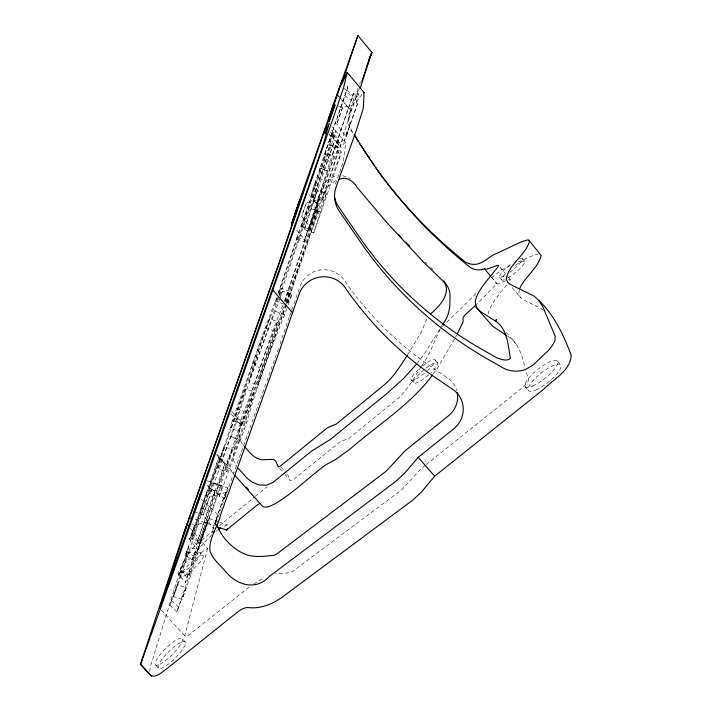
<?xml version="1.0" encoding="UTF-8"?>
<svg xmlns="http://www.w3.org/2000/svg" width="712" height="712" viewBox="0 0 712 712"><rect width="100%" height="100%" fill="white"/><g stroke="black" fill="none" stroke-linecap="round" stroke-linejoin="round"><path stroke-width="0.53" stroke-dasharray="3.56 2.67" d="M328.944 134.986L332.985 136.401L333.367 134.871L330.466 131.827M309.32 194.901L318.006 205.332L300.188 261.909L285.904 303.089M216.332 520.757L216.412 518.852M286.847 308.821C272.18 346.041 257.441 383.688 246.842 422.234L240.327 440.443L231.053 437.168L231.08 436.554L230.537 437.382L214.179 483.243L210.289 493.514L213.084 483.341L211.704 485.771L192.454 538.895L192.374 537.062L202.973 506.036L224.28 446.816L232.219 449.521L219.599 488.29L200.766 541.432L192.454 538.895M214.935 492.375C208.919 515.39 200.357 537.72 191.937 559.908L185.289 555.378L200.989 511.1L207.664 489.856L214.935 492.375L196.316 544.769L190.745 537.622L218.806 457.318L233.331 473.694M278.686 299.476L278.997 299.191M286.162 304.789L257.895 384.818L249.022 381.926C257.21 352.956 267.401 324.512 278.214 296.406M286.811 302.733L290.158 291.422L281.48 288.396L272.002 317.641L249.022 381.926M304.958 240.024L303.935 241.911L296.432 238.769L297.153 237.31L304.941 240.193L284.622 300.544M185.93 587.614L182.227 599.451L173.666 596.496L177.493 584.703L185.93 587.614L176.887 611.822L169.937 605.298L186.375 557.674L187.692 551.64L179.264 574.976L185.369 582.567L195.595 554.372L195.88 556.019L176.887 611.822M344.234 88.252L356.223 102.528L359.364 90.744M216.626 454.977L218.806 457.318M231.008 413.708L241.822 425.892L242 422.999L231.703 411.349M219.047 457.14L208.794 488.548L216.332 491.164L225.001 463.459L218.798 457.416M296.548 229.958L304.763 239.517L315.825 205.715L323.257 186.402L326.194 181.791L328.793 179.424L332.629 177.155L337.497 175.731M338.725 106.239L342.499 107.565L357.54 103.596L345.916 136.41L336.714 123.986L332.958 122.669M238.689 431.214L264.828 353.944L277.538 321.61L269.439 318.78L257.993 348.782L230.786 428.295L238.689 431.214L257.877 379.567L277.529 321.655M242 422.999L239.65 429.033L239.01 433.377A18.29 17.675 12.4 0 0 243.504 445.392M190.371 528.313L207.593 548.507L201.247 552.672L197.331 553.998L196.405 553.713L196.601 552.37L204.495 529.069M149.671 671.469L150.481 666.218L181.934 564.349L187.576 554.372L192.48 548.48A13.27 2.661 -43.1 0 1 197.09 544.039L212.496 531.383M231.053 437.168L237.523 418.941C249.538 378.428 264.962 338.859 279.629 299.227M214.962 525.536L217.801 514.509A24.092 0.694 -71 0 1 226.843 489.482A24.092 0.694 -71 0 1 224.814 497.955L278.899 347.518M313.778 232.842L326.461 193.539L317.187 190.157L304.229 229.504L313.778 232.842L321.094 212.22L340.603 155.074L341.155 151.87L333.75 143.245L313.333 197.571L322.269 200.366L333.296 173.443L341.155 151.87M345.916 136.41L357.54 103.596M519.448 289.695L518.683 294.047L520.588 297.652L524.335 300.268L540.639 308.305L543.309 310.272M218.566 521.807L208.616 518.318L196.405 553.713M341.484 167.071L343.264 161.446L345.729 142.872C343.024 142.151 342.543 148.167 340.211 146.895L344.03 132.752L358.688 88.875M239.65 429.033C238.484 440.835 228.071 454.932 236.5 466.173M322.073 200.633L342.695 139.276L339.33 142.836L337.319 147.891L329.345 145.266L332.718 132.77L338.69 139.507L337.319 147.891M185.289 555.378L188.76 546.834L196.423 549.468L185.369 582.567M297.153 237.31L278.009 293.656M198.319 523.854L182.032 572.404L190.576 575.358L199.102 548.4L216.288 498.943L220.409 487.72L221.307 486.269L221.948 486.572L219.127 496.576L206.311 492.188M224.307 446.78L199.716 519.101M304.229 229.504L333.75 143.245M487.996 313.983C491.413 301.559 501.364 292.32 508.671 282.13M314.74 184.203L325.758 153.08L324.289 159.621L301.229 226.603L309.186 229.424L332.424 162.799L338.449 147.25L330.074 144.767L317.872 178.748M338.485 95.978L350.927 110.725L356.445 96.645L353.615 93.272L332.077 155.866L324.886 153.347L347.928 86.802L345.872 84.078M318.798 199.707L309.337 226.496L301.666 216.306L304.131 209.017L306.374 202.902L318.798 199.707L309.337 226.496M192.525 524.619L194.518 525.314L207.397 521.896L197.731 550.02L189.623 539.385L186.633 538.352M350.927 110.645L339.918 97.402M197.625 550.047L208.616 518.318M313.333 197.571L335.966 131.302L331.925 126.558M283.865 304.095L275.713 301.238L276.923 297.634M278.543 292.881L296.868 239.606L310.023 205.421L288.992 266.608L278.552 294.029M347.99 86.588L319.839 168.13L327.298 170.604L316.27 204.246L311.349 194.118L314.544 184.372L319.492 194.127M215.496 522.377L217.089 516.28M320.026 167.979L311.349 194.118M207.593 548.507L184.915 635.113A9.149 2.216 -44.3 0 0 190.602 633.609L249.547 586.768M211.74 534.988L200.054 546.825L197.01 551.337L196.494 553.162L197.331 553.998M269.439 318.78L249.627 376.692L230.777 428.419M188.76 546.834L179.264 574.976M353.615 93.272L326.799 171.005L319.839 168.13M306.374 202.902L301.71 216.243M196.316 544.769L207.797 510.415L225.001 463.459M279.869 295.587L305.697 219.955L317.187 190.157M303.935 241.911L332.958 159.452L333.43 155.821L325.758 153.08M350.963 110.494C347.625 117.809 348.284 126.603 353.375 132.939M284.755 301.39L304.896 242.409L318.54 208.402L310.023 205.421M296.432 238.769L317.481 179.246M316.27 204.246L333.252 155.714M192.552 531.259L194.518 525.314L189.623 539.385L191.911 533.119M289.152 317.232L279.14 346.797M190.745 537.622L207.664 489.856M282.94 305.315C268.442 340.06 257.913 376.39 244.038 411.313L239.846 423.159L232.37 420.561L265.247 327.858L276.594 297.741M219.127 496.576A24.092 0.596 -71 0 1 223.132 486.349L240.078 439.758L240.327 440.443M340.843 168.949L335.61 183.545A25.73 25.445 -47.1 0 0 335.005 185.476M173.666 596.496L182.548 571.309L191.145 574.281L182.227 599.451M279.976 298.221L282.459 291.199L291.92 294.501L287.203 307.798M356.445 96.645L358.982 89.472M332.718 132.77L324.886 153.347M285.539 304.122L241.822 425.892M286.277 305.056L268.237 355.973A54.174 1.299 -70.8 0 1 260.485 377.422L233.865 451.586M286.651 304.015L304.496 252.929L323.221 195.043L328.125 186.152L335.877 180.412M289.526 316.199L293.549 304.87M293.914 303.846L300.135 286.34A25.116 24.795 -2.9 0 1 345.818 282.495L348.809 286.633A374.948 354.006 -47.9 0 0 432.175 367.517L449.085 378.98A24.991 24.119 -10.7 0 1 456.045 388.672L456.953 390.585M169.937 605.298L177.457 584.739M338.69 139.507L332.077 155.866M346.041 134.604L347.456 130.688A21.761 0.543 -70.5 0 0 348.168 131.435L346.584 135.298M333.367 134.871L329.345 145.266M205.1 527.645L207.397 521.896M358.074 88.306C353.606 102.911 341.448 120.061 353.57 133.998M359.64 84.221L360.423 82.174M345.729 142.872L335.966 131.302L332.985 136.401M276.923 298.203L275.713 301.238M278.953 294.537L281.48 288.396M283.643 306.792L262.657 367.072L257.762 384.97M285.138 301.078L297.634 269.625L318.54 208.402M285.557 302.155L290.158 291.422M191.937 559.908L196.423 549.468M282.459 291.199L279.656 297.705M182.548 571.309L182.032 572.404M426.746 318.958L421.629 331.498L407.958 354.238M232.219 449.521L210.627 508.688L200.117 539.74L200.481 541.672M291.92 294.501L287.808 303L285.779 302.288M191.145 574.281L190.576 575.358M245.667 389.09L228.187 436.696L217.756 468.345L217.801 469.057L226.897 471.86C237.381 445.997 247.465 419.235 254.077 392.018L245.667 389.09C237.87 416.013 228.899 443.709 217.801 469.057M208.794 488.548C216.466 466.645 226.932 441.422 232.37 420.561M301.229 226.639C311.447 199.547 322.901 172.349 330.332 144.403M455.564 337.043L456.534 335.245M454.505 338.983L437.462 368.095L433.207 374.103M254.077 392.018C244.18 418.318 233.1 444.884 226.22 471.985M216.332 491.164L233.661 444.226L240.345 423.711L240.398 422.821L232.797 420.178M439.598 329.478L424.77 353.303L417.499 362.995M440.149 328.526L441.787 325.651M326.425 193.397C311.224 229.024 298.907 265.941 287.808 303M421.219 366.538L411.607 382.193L404.274 392.027L399.423 397.216L349.396 438.049L339.686 442.045L292.338 480.484L290.567 480.716L285.156 474.69M421.753 365.63C429.95 354.505 434.098 341.395 440.221 329.38M309.186 229.424C319.804 202.546 331.925 175.285 338.449 147.25M196.788 552.076L196.619 552.69M361.945 94.322L356.223 102.528M318.015 205.047L317.499 206.026A37.166 0.845 -70.7 0 0 313.102 217.32L304.763 239.517M326.799 171.005L327.298 170.604M505.556 280.768L498.587 283.759A7.343 1.46 -39.1 0 1 496.967 283.59L476.996 304.042M442.437 326.648L476.008 293.584M491.449 277.822L501.533 269.91L511.261 265.238M239.846 423.159L240.398 422.821M219.332 525.794L254.371 497.127M255.225 496.433L267.187 486.643M425.349 465.265L421.023 468.719L405.146 486.1A9.817 2.732 -41.2 0 1 399.548 491.396L294.154 570.187A9.594 2.563 -43 0 1 289.392 572.742L275.464 573.934M426.212 464.571L522.136 387.8A9.986 2.75 -39 0 0 528.473 379.541L525.385 369.065M215.914 531.579L217.534 530.342M253.757 583.876L263.093 578.358M518.149 262.158L532.905 255.572L538.308 253.899M223.942 526.159L227.529 524.94L228.338 525.305L228.436 526.319M226.14 492.428L209.524 496.816L200.535 493.701M342.703 175.677L350.224 178.498M207.299 480.822L227.68 487.853M200.757 507.976L207.797 510.415M194.216 511.839L203.214 514.963L213.564 528.731A19.268 0.552 -71 0 1 220.453 507.184A19.268 0.552 -71 0 1 226.042 493.051A19.268 0.552 -71 0 1 218.228 516.939M195.364 519.324L214.259 525.874M187.692 551.64L195.595 554.372M265.247 327.858L272.936 330.537M236.544 408.706L244.038 411.313M214.179 483.243L223.132 486.349M213.084 483.341L221.619 486.305M311.509 208.865L321.094 212.22M231.08 436.554L240.282 439.767M219.563 522.154L227.529 524.94M237.523 418.941L246.842 422.234M275.428 311.295L284.693 314.962M300.945 225.464L308.314 228.792M186.526 551.364L193.103 555.858M344.626 95.541L351.007 99.974M507.514 336.153C518.843 342.908 522.27 356.071 525.073 368.015M252.822 362.96L259.649 367.908M224.494 498.943L206.88 485.264M346.824 90.148L352.93 95.488M217.801 514.509L201.505 499.379M171.441 600.43L178.311 606.9M425.331 262.078L426.888 263.6M430.778 267.418L433.118 269.706M329.487 161.98L323.8 155.67M155.857 665.204L158.901 668.497M161.241 610.202L184.88 635.932M182.459 639.056A18.779 4.521 -44.6 0 1 163.262 662.276A18.779 4.521 -44.6 0 1 160.681 653.901A18.779 4.521 -44.6 0 1 182.459 639.056L185.476 642.34A18.77 4.584 -44.7 0 1 166.332 665.604A18.77 4.584 -44.7 0 1 163.671 657.149A18.77 4.584 -44.7 0 1 185.476 642.34M178.027 573.658L180.536 576.409M200.642 552.993A15.361 3.142 -43.3 0 1 184.969 571.095A15.361 3.142 -43.3 0 1 182.45 566.004A15.361 3.142 -43.3 0 1 200.642 552.993L203.134 555.743A15.353 3.186 -43.3 0 1 187.496 573.872A15.353 3.186 -43.3 0 1 184.924 568.728A15.353 3.186 -43.3 0 1 203.134 555.743M332.993 146.654L340.603 155.074M280.955 467.036L286.099 472.724M216.884 454.149L233.75 473.035M279.629 468.371L284.471 473.907M411.047 379.79L413.538 382.682M435.228 360.041L437.729 362.96M525.18 386.767L528.393 390.541M506.241 332.353L516.129 344.021M329.113 133.811L340.211 146.895M512.222 287.728L520.588 297.652M337.159 94.126L339.232 96.583M491.413 277.012L496.967 283.59M491.502 277.386L497.083 283.999M557.362 361.02L560.575 364.829M499.904 267.098L505.404 273.639M508.154 276.906L510.219 279.362M499.504 277.253L501.8 279.976M522.279 258.554L524.575 261.295M333.18 135.164L339.33 142.836M180.83 569.894L186.864 577.396M331.961 135.511L337.8 143.281M192.133 533.128L197.651 540.168M331.481 130.349L334.07 133.74M287.568 474.343L290.007 480.226M422.643 365.986A15.655 3.391 -40.2 0 1 435.059 359.8A15.655 3.391 -40.2 0 1 427.52 370.632M424.397 373.337A15.655 3.391 -40.2 0 1 411.109 379.932A15.655 3.391 -40.2 0 1 421.086 367.258M425.901 368.246A15.655 3.444 -40.2 0 1 437.56 362.711A15.655 3.444 -40.2 0 1 430.787 372.892M428.517 374.948A15.655 3.444 -40.2 0 1 413.672 382.931A15.655 3.444 -40.2 0 1 424.334 369.483M519.591 258.91A14.738 2.884 -39 0 1 521.309 261.651A14.738 2.884 -39 0 1 510.05 272.242M504.336 275.945A14.738 2.884 -39 0 1 499.957 275.055A14.738 2.884 -39 0 1 511.67 263.698M515.435 265.336A14.738 2.919 -39 0 1 523.916 263.983A14.738 2.919 -39 0 1 506.65 278.695M504.381 279.754A14.738 2.919 -39 0 1 505.618 273.604M217.285 519.573A19.268 0.552 -71 0 1 216.688 521.202M216.332 522.163A19.268 0.552 -71 0 1 213.76 528.607M212.078 532.745A24.092 0.694 -71 0 1 212.621 530.654M212.835 529.924A24.092 0.694 -71 0 1 216.706 517.758M508.546 279.487A7.476 1.513 -39.1 0 1 509.338 281.276M342.499 107.565L336.714 123.986L342.499 107.565M209.524 496.816L203.214 514.963L209.524 496.816M532.718 386.127A20.612 5.732 -38.6 0 0 557.825 362.568A20.612 5.732 -38.6 0 0 533.448 373.204A20.612 5.732 -38.6 0 0 532.718 386.127M535.967 389.953A20.604 5.812 -38.6 0 0 561.047 366.386A20.604 5.812 -38.6 0 0 536.617 376.933A20.604 5.812 -38.6 0 0 535.967 389.953"/><path stroke-width="1.07" d="M538.886 300.517L542.811 306.721L555.164 336.153L554.951 340.407A31.764 8.304 -38.8 0 1 547.688 351.238L533.048 365.051L525.768 369.35A26.593 25.543 -21.7 0 1 502.699 367.721L487.515 359.026A447.812 416.796 -50.7 0 1 360.085 241.448L339.179 210.992A26.834 26.54 -45.5 0 1 336.135 186.918L356.294 130.492L363.307 108.286L364.099 92.551L347.216 72.437L343.611 87.629L333.163 118.139L199.574 498.596L140.567 664.394L151.309 676.017C156.987 677.352 161.642 672.253 165.949 669.396L236.918 612.56C239.962 610.024 243.477 607.799 247.527 607.469C261.651 609.463 274.93 603.002 285.815 594.493L412.426 500.376L421.468 492.01L434.632 476.203L543.078 389.749C552.868 379.701 570.597 370.908 571.22 355.235C562.952 333.287 552.601 311.616 534.222 296.272M359.978 88.893L371.78 52.288L357.869 35.6L328.205 119.046M213.894 532.425L214.179 530.823M151.309 676.017L140.513 664.349L142.605 657.692L182.316 537.266L279.585 261.322L304.149 188.84L291.466 224.049L300.33 197.972L342.33 79.913L326.692 126.122L325.651 129.726L326.79 127.822L324.894 133.571L329.229 123.399L323.026 145.346L159.764 608.591L189.383 517.944L280.403 260.005L325.188 128.658M357.869 35.6L341.413 84.888L347.216 72.437M292.481 312.746L278.428 353.944L220.658 514.634C217.916 526.951 208.385 538.37 210.022 551.239C213.004 559.748 220.667 565.355 226.113 572.172C237.47 585.486 256.373 590.791 269.501 576.346L395.819 481.357L404.532 473.347L418.211 457.335L453.704 428.847A26.041 25.08 -10.2 0 0 454.389 390.523L436.767 378.588A392.303 369.608 -47.6 0 1 349.886 294.359L346.762 290.042A26.184 25.819 -2 0 0 299.138 294.029L292.481 312.746L272.794 290.113M297.474 206.685C306.454 181.622 288.235 232.806 297.171 207.86M361.883 81.275L371.78 52.288L366.173 67.969M369.03 59.728L370.187 56.729M370.48 56.017L371.05 54.593M490.719 276.185L484.48 268.789L486.314 269.216L496.896 265.638A7.485 1.406 -39.2 0 1 497.599 267.329L487.417 279.941A94.821 18.913 -38.5 0 0 476.364 297.242L475.251 301.372L476.141 307.166L492.579 326.176L506.615 335.557M519.635 288.609C525.109 276.576 537.747 268.46 541.147 255.537L528.865 240.247L527.814 239.864L521.371 241.804L496.424 253.561C489.491 256.008 484.747 262.408 477.476 264.018C472.225 265.175 466.538 263.609 462.684 259.844C431.686 234.72 403.731 205.955 379.95 173.888M457.496 333.447L463.156 321.753L463.031 318.211A7.405 1.513 -39.5 0 1 467.134 312.969L476.239 304.772M442.33 324.699C448.605 317.187 450.278 308.269 449.868 299.04C450.758 292.73 448.667 285.957 443.701 281.81L422.812 261.34L386.545 222.269L357.068 187.336C353.686 181.249 345.996 175.882 339.037 179.504M371.7 53.115L372.02 52.563M407.389 355.155C400.562 365.567 394.012 376.603 384.409 384.747L336.375 423.996L327.306 427.805L279.941 466.458L278.241 466.787L275.82 461.34L273.604 459.365L262.47 459.774A18.281 17.64 11.4 0 1 250.864 453.678L244.243 446.219M217.311 526.924L226.452 530.093L227.35 528.66M432.602 374.957C410.263 404.879 377.823 424.895 350.01 449.094L335.699 459.427L327.173 464.082A7.957 1.789 -41.7 0 0 323.07 466.787C307.415 478.687 293.264 492.713 276.425 502.992C272.26 504.977 267.623 508.395 262.835 506.713L234.791 475.331M430.6 313.894C439.669 306.035 451.844 293.558 443.692 280.786M416.778 363.832L403.784 378.25L386.269 394.083L330.662 439.206L314.303 449.477A7.965 1.664 -41.7 0 0 310.227 452.218L272.999 482.389L266.181 485.255L258.83 484.925L251.941 482.006L247.331 478.419L238.128 468.211M226.452 530.093L255.804 506.134A7.565 1.593 -42.5 0 1 260.04 503.455M218.344 529.728L220.587 528.188M484.48 268.789C478.811 271.103 471.958 269.741 467.659 265.362C422.421 229.086 384.151 184.55 354.487 134.755M363.209 92.827L364.099 92.551M189.383 517.944L191.395 518.274M533.422 295.747L511.519 285.014L508.048 282.771L506.259 279.389C508.359 264.312 524.886 256.08 529.372 241.866L528.865 240.247M405.644 242.107L409.391 245.96M476.141 307.166L479.754 311.055L493.914 320.106C507.603 327.796 507.923 344.653 510.397 358.261C507.006 361.856 500.331 359.151 496.469 357.629A25.49 24.537 -22.2 0 1 495.401 357.05L480.831 348.693A427.52 398.951 -50.9 0 1 358.572 235.841L338.529 206.631A25.73 25.445 -47.1 0 1 334.293 195.48M246.218 486.999L248.417 489.464M398.302 234.203L401.897 238.253M418.211 457.335L434.632 476.203M188.395 525.75L187.274 524.094M359.382 143.379L374.441 165.834M375.651 167.631L379.265 173.016M354.149 134.942L358.198 141.537M216.742 524.788C221.726 537.524 232.406 548.925 245.115 554.248C254.3 557.79 264.25 556.303 273.746 555.298A9.612 2.385 -42.8 0 0 278.463 552.672L383.599 473.177A9.843 2.545 -41.2 0 0 389.233 467.891L405.262 450.616L448.462 415.826A24.991 24.119 -10.7 0 0 457.157 392.508M334.952 104.913L329.193 121.343L334.952 104.913M200.535 493.701L194.216 511.839L200.535 493.701M187.559 522.902L182.655 536.973L187.559 522.902M496.469 319.759L495.045 320.827A21.903 21.209 -24.5 0 0 496.469 319.759"/></g></svg>
